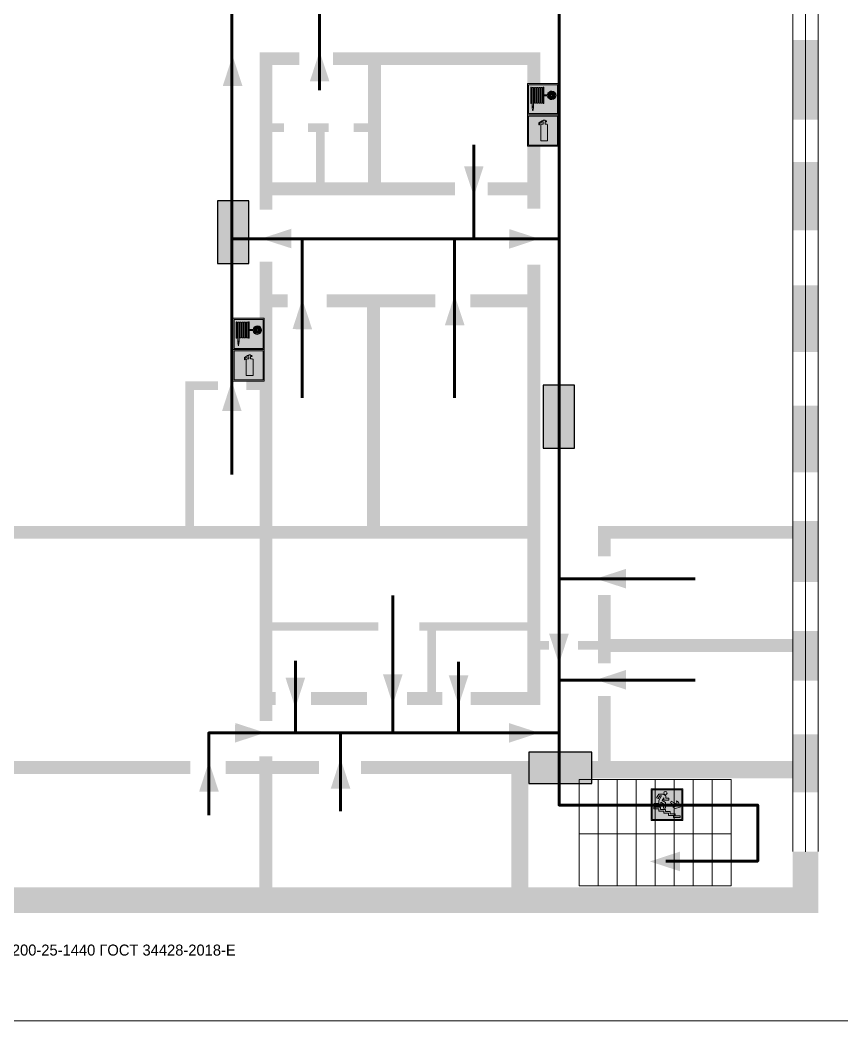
# Model space of a CAD drawing. Header units: millimetres. Extents: x 13114 to 67229, y 22859 to 38520.
# Drawn here: x 21080.7 to 21289.9, y 34763.2 to 35018 of the extents above; entities that cross this region are included whole.
import ezdxf

# ---------------------------------------------------------------- set-up
doc = ezdxf.new("R2010")
doc.units = ezdxf.units.MM
doc.layers.add('План_Штампы', color=7, linetype='Continuous')
doc.styles.add('обычный', font='arial.ttf')

# ---------------------------------------------------------------- blocks, each defined once
blk = doc.blocks.new('A$C7B4425F7')
at = {"true_color": 0xffffff}
blk.add_hatch(color=7, dxfattribs=at).paths.add_polyline_path([(0, 0), (-16, 0), (-16, -8), (0, -8)])
h = blk.add_hatch(color=126)
h.paths.add_polyline_path([(-0.2, -0.2), (-15.8, -0.2), (-15.8, -7.8), (-0.2, -7.8)])
h.paths.add_polyline_path([(-11.76, -2.03), (-11.76, -3.66), (-11.17, -3.66, -0.568275), (-11.17, -6.18), (-12.58, -6.18), (-12.58, -2.03)], flags=16)
h.paths.add_polyline_path([(-13.33, -4.12, -0.495768), (-13.59, -6.18), (-15.03, -6.18), (-15.03, -2.03), (-13.59, -2.03, -0.487973)], flags=16)
h.paths.add_polyline_path([(-10.25, -2.03), (-9.48, -2.03), (-9.48, -6.18), (-10.25, -6.18)], flags=16)
h.paths.add_polyline_path([(-13.84, -3.69), (-14.24, -3.69), (-14.24, -3.03), (-13.9, -3.03, -0.692621)], flags=0)
h.paths.add_polyline_path([(-9.15, -2.03), (-8.4, -2.03), (-8.04, -3.07), (-7.68, -2.03), (-6.93, -2.03), (-7.64, -4.1), (-6.93, -6.18), (-7.68, -6.18), (-8.04, -5.14), (-8.4, -6.18), (-9.15, -6.18), (-8.44, -4.1)], flags=16)
h.paths.add_polyline_path([(-11.76, -4.46), (-11.42, -4.46, -0.692621), (-11.36, -5.12), (-11.76, -5.12)], flags=0)
h.paths.add_polyline_path([(-13.9, -5.2), (-14.24, -5.2), (-14.24, -4.55), (-13.84, -4.55, -0.708038)], flags=0)
edge = h.paths.add_edge_path(flags=16)
edge.add_ellipse((-5.51, -4.08), major_axis=(0, 2.05), ratio=0.586184, start_angle=0, end_angle=360)
edge = h.paths.add_edge_path(flags=0)
edge.add_ellipse((-5.51, -4.08), major_axis=(0, 1.14), ratio=0.454828, start_angle=0, end_angle=360)
h.paths.add_polyline_path([(-4.13, -4.96, 0.377264), (-3.48, -4.52, 0.0555), (-3.16, -2.03), (-1.66, -2.03), (-1.66, -4.96), (-0.96, -4.96), (-0.96, -7.01), (-1.75, -7.01), (-1.75, -6.18), (-3.3, -6.18), (-3.3, -7.02), (-4.13, -7.02)], flags=16)
h.paths.add_polyline_path([(-2.73, -2.91), (-2.28, -2.91), (-2.28, -4.96), (-3.05, -4.96, 0.079136)], flags=0)
at = {"color": 126}
blk.add_lwpolyline([(-16, -8), (0, -8), (0, 0), (-16, 0)], close=True, dxfattribs=at)
blk = doc.blocks.new('вниз')
at = {"lineweight": 0, "true_color": 0xffffff}
h = blk.add_hatch(color=7, dxfattribs=at)
h.dxf.hatch_style = 1
h.paths.add_polyline_path([(40994.51, -4472.22), (40986.51, -4472.22), (40986.51, -4480.22), (40994.51, -4480.22)])
h.paths.add_polyline_path([(40994.31, -4472.42), (40994.31, -4480.01), (40986.71, -4480.01), (40986.71, -4472.42)], flags=16)
h.paths.add_polyline_path([(40988.43, -4473.53), (40989.43, -4473.53), (40990.19, -4473.96), (40990.19, -4474.6), (40991, -4474.6), (40991, -4475.06), (40989.73, -4475.06), (40989.73, -4474.46), (40989.3, -4475.18), (40990.17, -4475.7), (40990.17, -4477.11), (40989.63, -4477.11), (40989.63, -4476.01), (40988.94, -4475.59), (40988.94, -4476.46), (40988.94, -4476.46), (40987.47, -4476.46), (40987.26, -4476.46), (40987.26, -4475.92), (40988.4, -4475.92), (40988.4, -4475.2), (40989.1, -4473.99), (40988.66, -4473.99), (40988.24, -4474.7), (40987.86, -4474.47), (40988.41, -4473.56)], flags=0)
h.paths.add_polyline_path([(40990.55, -4473.29, -1), (40989.69, -4473.29, -1)], flags=0)
h.paths.add_polyline_path([(40988.85, -4476.89), (40988.85, -4477.43), (40990.1, -4477.43), (40990.1, -4477.99), (40991.34, -4477.99), (40991.34, -4478.54), (40992.59, -4478.54), (40992.59, -4479.09), (40993.83, -4479.09), (40993.83, -4479.52), (40992.17, -4479.52), (40992.17, -4478.97), (40990.91, -4478.97), (40990.91, -4478.41), (40989.68, -4478.41), (40989.68, -4477.86), (40988.43, -4477.86), (40988.43, -4477.31), (40987.6, -4477.31), (40987.18, -4477.31), (40987.18, -4476.89)], flags=0)
h.paths.add_polyline_path([(40991.61, -4475.33), (40993.12, -4476.2), (40992.9, -4475.27), (40993.48, -4475.6), (40993.83, -4476.88), (40992.56, -4477.22), (40991.97, -4476.88), (40992.9, -4476.61), (40991.38, -4475.74), (40991.58, -4475.39)], flags=0)
h.paths.add_polyline_path([(40990.19, -4473.96), (40989.43, -4473.53), (40988.43, -4473.53), (40988.41, -4473.56), (40987.86, -4474.47), (40988.24, -4474.7), (40988.66, -4473.99), (40989.1, -4473.99), (40988.4, -4475.2), (40988.4, -4475.92), (40987.26, -4475.92), (40987.26, -4476.46), (40987.47, -4476.46), (40988.94, -4476.46), (40988.94, -4476.27), (40988.94, -4475.59), (40989.63, -4476.01), (40989.63, -4477.11), (40990.17, -4477.11), (40990.17, -4475.7), (40989.3, -4475.18), (40989.73, -4474.46), (40989.73, -4475.06), (40991, -4475.06), (40991, -4474.6), (40990.19, -4474.6)], flags=0)
h.paths.add_polyline_path([(40990.55, -4473.29, 1), (40989.69, -4473.29, 1)], flags=0)
h.paths.add_polyline_path([(40991.61, -4475.33), (40991.58, -4475.39), (40991.38, -4475.74), (40992.9, -4476.61), (40991.97, -4476.88), (40992.56, -4477.22), (40993.83, -4476.88), (40993.48, -4475.6), (40992.9, -4475.27), (40993.12, -4476.2)], flags=0)
h.paths.add_polyline_path([(40990.1, -4477.43), (40988.85, -4477.43), (40988.85, -4476.89), (40987.18, -4476.89), (40987.18, -4477.31), (40987.6, -4477.31), (40988.43, -4477.31), (40988.43, -4477.86), (40989.68, -4477.86), (40989.68, -4478.41), (40990.91, -4478.41), (40990.91, -4478.97), (40992.17, -4478.97), (40992.17, -4479.52), (40993.83, -4479.52), (40993.83, -4479.09), (40992.59, -4479.09), (40992.59, -4478.54), (40991.34, -4478.54), (40991.34, -4477.99), (40990.1, -4477.99)], flags=0)
at = {"lineweight": 0}
h = blk.add_hatch(color=126, dxfattribs=at)
h.dxf.hatch_style = 1
h.paths.add_polyline_path([(40994.31, -4472.42), (40986.71, -4472.42), (40986.71, -4480.01), (40994.31, -4480.01)])
h.paths.add_polyline_path([(40988.43, -4473.53), (40989.43, -4473.53), (40990.19, -4473.96), (40990.19, -4474.6), (40991, -4474.6), (40991, -4475.06), (40989.73, -4475.06), (40989.73, -4474.46), (40989.3, -4475.18), (40990.17, -4475.7), (40990.17, -4477.11), (40989.63, -4477.11), (40989.63, -4476.01), (40988.94, -4475.59), (40988.94, -4476.46), (40988.94, -4476.46), (40987.47, -4476.46), (40987.26, -4476.46), (40987.26, -4475.92), (40988.4, -4475.92), (40988.4, -4475.2), (40989.1, -4473.99), (40988.66, -4473.99), (40988.24, -4474.7), (40987.86, -4474.47), (40988.41, -4473.56)], flags=16)
h.paths.add_polyline_path([(40990.55, -4473.29, -1), (40989.69, -4473.29, -1)], flags=16)
h.paths.add_polyline_path([(40988.85, -4476.89), (40988.85, -4477.43), (40990.1, -4477.43), (40990.1, -4477.99), (40991.34, -4477.99), (40991.34, -4478.54), (40992.59, -4478.54), (40992.59, -4479.09), (40993.83, -4479.09), (40993.83, -4479.52), (40992.17, -4479.52), (40992.17, -4478.97), (40990.91, -4478.97), (40990.91, -4478.41), (40989.68, -4478.41), (40989.68, -4477.86), (40988.43, -4477.86), (40988.43, -4477.31), (40987.6, -4477.31), (40987.18, -4477.31), (40987.18, -4476.89)], flags=16)
h.paths.add_polyline_path([(40991.61, -4475.33), (40993.12, -4476.2), (40992.9, -4475.27), (40993.48, -4475.6), (40993.83, -4476.88), (40992.56, -4477.22), (40991.97, -4476.88), (40992.9, -4476.61), (40991.38, -4475.74), (40991.58, -4475.39)], flags=16)
at = {"lineweight": 0, "true_color": 0xffffff}
h = blk.add_hatch(color=7, dxfattribs=at)
h.dxf.hatch_style = 1
h.paths.add_polyline_path([(40989.73, -4474.46), (40989.73, -4475.06), (40991, -4475.06), (40991, -4474.6), (40990.19, -4474.6), (40990.19, -4473.96), (40989.43, -4473.53), (40988.43, -4473.53), (40988.41, -4473.56), (40987.86, -4474.47), (40988.24, -4474.7), (40988.66, -4473.99), (40989.1, -4473.99), (40988.4, -4475.2), (40988.4, -4475.92), (40987.26, -4475.92), (40987.26, -4476.46), (40987.47, -4476.46), (40988.94, -4476.46), (40988.94, -4475.59), (40989.63, -4476.01), (40989.63, -4477.11), (40990.17, -4477.11), (40990.17, -4475.7), (40989.3, -4475.18)])
h.paths.add_polyline_path([(40989.69, -4473.29, 1), (40990.55, -4473.29, 1)])
h.paths.add_polyline_path([(40991.61, -4475.33), (40991.58, -4475.39), (40991.38, -4475.74), (40992.9, -4476.61), (40991.97, -4476.88), (40992.56, -4477.22), (40993.83, -4476.88), (40993.48, -4475.6), (40992.9, -4475.27), (40993.12, -4476.2)])
h.paths.add_polyline_path([(40990.1, -4477.43), (40988.85, -4477.43), (40988.85, -4476.89), (40987.18, -4476.89), (40987.18, -4477.31), (40987.6, -4477.31), (40988.43, -4477.31), (40988.43, -4477.86), (40989.68, -4477.86), (40989.68, -4478.41), (40990.91, -4478.41), (40990.91, -4478.97), (40992.17, -4478.97), (40992.17, -4479.52), (40993.83, -4479.52), (40993.83, -4479.09), (40992.59, -4479.09), (40992.59, -4478.54), (40991.34, -4478.54), (40991.34, -4477.99), (40990.1, -4477.99)])
at = {"color": 126, "lineweight": 0}
for points in [[(40986.51, -4472.22), (40994.51, -4472.22), (40994.51, -4480.22), (40986.51, -4480.22)], [(40986.71, -4472.42), (40994.31, -4472.42), (40994.31, -4480.01), (40986.71, -4480.01)]]:
    blk.add_lwpolyline(points, close=True, dxfattribs=at)
for points in [[(40987.47, -4476.46), (40987.26, -4476.46), (40987.26, -4475.92), (40988.4, -4475.92), (40988.4, -4475.2), (40989.1, -4473.99), (40988.66, -4473.99), (40988.24, -4474.7), (40987.86, -4474.47), (40988.41, -4473.56), (40988.43, -4473.53), (40989.43, -4473.53), (40990.19, -4473.96), (40990.19, -4474.6), (40991, -4474.6), (40991, -4475.06), (40989.73, -4475.06), (40989.73, -4474.46), (40989.3, -4475.18), (40990.17, -4475.7), (40990.17, -4477.11), (40989.63, -4477.11), (40989.63, -4476.01), (40988.94, -4475.59), (40988.94, -4476.46)], [(40987.6, -4477.31), (40987.18, -4477.31), (40987.18, -4476.89), (40988.85, -4476.89), (40988.85, -4477.43), (40990.1, -4477.43), (40990.1, -4477.99), (40991.34, -4477.99), (40991.34, -4478.54), (40992.59, -4478.54), (40992.59, -4479.09), (40993.83, -4479.09), (40993.83, -4479.52), (40992.17, -4479.52), (40992.17, -4478.97), (40990.91, -4478.97), (40990.91, -4478.41), (40989.68, -4478.41), (40989.68, -4477.86), (40988.43, -4477.86), (40988.43, -4477.31), (40987.6, -4477.31)], [(40987.47, -4476.46), (40988.94, -4476.46), (40988.94, -4476.27)], [(40991.58, -4475.39), (40991.38, -4475.74), (40992.9, -4476.61), (40991.97, -4476.88), (40992.56, -4477.22), (40993.83, -4476.88), (40993.48, -4475.6), (40992.9, -4475.27), (40993.12, -4476.2), (40991.61, -4475.33), (40991.58, -4475.39)]]:
    blk.add_lwpolyline(points, dxfattribs=at)
blk.add_circle((40990.12, -4473.29), 0.432, dxfattribs=at)
blk = doc.blocks.new('A$C32E8229D')
at = {"true_color": 0xffffff}
blk.add_hatch(color=7, dxfattribs=at).paths.add_polyline_path([(0, 0), (0, -8), (16, -8), (16, 0)])
h = blk.add_hatch(color=126)
h.paths.add_polyline_path([(0.2, -0.2), (15.8, -0.2), (15.8, -7.8), (0.2, -7.8)])
h.paths.add_polyline_path([(13.49, -2.05), (12.08, -2.05), (11.37, -2.63, 0.162397), (11.29, -2.84), (11.29, -3.63), (10.35, -3.63), (10.35, -4.05), (11.68, -4.05), (11.68, -3.48), (12.26, -4.28), (11.29, -5.1), (11.29, -6.78), (11.85, -6.78), (11.85, -5.44), (12.8, -4.64), (12.8, -5.94), (14.46, -5.94), (14.46, -5.39), (13.45, -5.39), (13.45, -3.97), (12.46, -2.59), (13.15, -2.59), (13.69, -3.34), (14.18, -3)], flags=16)
h.paths.add_polyline_path([(10.74, -1.82, 1), (11.8, -1.82, 1)], flags=16)
h.paths.add_polyline_path([(9.39, -3.59), (5.99, -3.59), (6.56, -3.03), (5.91, -3.03), (5.1, -3.83), (5.91, -4.64), (6.56, -4.64), (5.99, -4.09), (9.39, -4.09)], flags=16)
h.paths.add_polyline_path([(4.29, -1.08), (1.72, -1.08), (1.72, -6.6), (4.29, -6.6)], flags=16)
at = {"color": 126}
blk.add_lwpolyline([(16, -8), (0, -8), (0, 0), (16, 0)], close=True, dxfattribs=at)
blk = doc.blocks.new('A$C3AD82952')
at = {"true_color": 0xf5f5ff}
h = blk.add_hatch(color=7, dxfattribs=at)
h.dxf.hatch_style = 1
h.paths.add_polyline_path([(8.21, 8.73, 0.414214), (7.89, 9.05), (7.22, 9.05), (7.22, 9.92), (7.59, 9.92, 1), (7.57, 10.36), (7.22, 10.36), (7.22, 10.6), (6.43, 10.6), (6.43, 10.36), (6.01, 10.36), (4.74, 9.59), (4.74, 8.69), (4.98, 8.73), (4.98, 9.26), (6.12, 9.91), (6.43, 9.91), (6.43, 9.05), (5.76, 9.05, 0.414214), (5.44, 8.73), (5.44, 2.2), (8.21, 2.2)], flags=0)
h.paths.add_polyline_path([(12.8, 12.8), (0, 12.8), (0, 0), (12.8, 0)])
h.paths.add_polyline_path([(0.51, 12.29), (12.29, 12.29), (12.29, 0.51), (0.51, 0.51)], flags=16)
h.paths.add_polyline_path([(4.74, 9.59), (6.01, 10.36), (6.43, 10.36), (6.43, 10.6), (7.22, 10.6), (7.22, 10.36), (7.59, 10.36, -0.94586), (7.59, 9.92), (7.22, 9.92), (7.22, 9.05), (7.89, 9.05, -0.414214), (8.21, 8.73), (8.21, 2.2), (5.44, 2.2), (5.44, 8.73, -0.414214), (5.76, 9.05), (6.43, 9.05), (6.43, 9.91), (6.12, 9.91), (4.98, 9.26), (4.98, 8.73), (4.74, 8.69)], flags=0)
h = blk.add_hatch(color=242)
h.dxf.hatch_style = 1
h.paths.add_polyline_path([(12.29, 12.29), (0.51, 12.29), (0.51, 0.51), (12.29, 0.51)])
h.paths.add_polyline_path([(4.74, 8.69), (4.74, 9.59), (6.01, 10.36), (6.43, 10.36), (6.43, 10.6), (7.22, 10.6), (7.22, 10.36), (7.59, 10.36, -0.94586), (7.59, 9.92), (7.22, 9.92), (7.22, 9.05), (7.89, 9.05, -0.414214), (8.21, 8.73), (8.21, 2.2), (5.44, 2.2), (5.44, 8.73, -0.414214), (5.76, 9.05), (6.43, 9.05), (6.43, 9.91), (6.12, 9.91), (4.98, 9.26), (4.98, 8.73)], flags=16)
h = blk.add_hatch(color=7, dxfattribs=at)
h.dxf.hatch_style = 1
h.paths.add_polyline_path([(8.21, 8.73, 0.414214), (7.89, 9.05), (7.22, 9.05), (7.22, 9.92), (7.59, 9.92, 1), (7.57, 10.36), (7.22, 10.36), (7.22, 10.6), (6.43, 10.6), (6.43, 10.36), (6.01, 10.36), (4.74, 9.59), (4.74, 8.69), (4.98, 8.73), (4.98, 9.26), (6.12, 9.91), (6.43, 9.91), (6.43, 9.05), (5.76, 9.05, 0.414214), (5.44, 8.73), (5.44, 2.2), (8.21, 2.2)])
at = {"color": 242, "lineweight": 5}
for p, q in [((0, 0), (0, 12.8)), ((0, 12.8), (12.8, 12.8)), ((12.8, 0), (12.8, 12.8)), ((6.01, 10.36), (4.74, 9.59)), ((4.74, 9.59), (4.74, 8.69)), ((4.74, 8.69), (4.98, 8.73)), ((4.98, 9.26), (6.12, 9.91)), ((4.98, 8.73), (4.98, 9.26)), ((5.44, 2.2), (5.44, 8.73)), ((5.76, 9.05), (6.43, 9.05)), ((6.01, 10.36), (6.43, 10.36)), ((6.12, 9.91), (6.43, 9.91)), ((7.22, 10.6), (6.43, 10.6)), ((6.43, 10.6), (6.43, 10.36)), ((6.43, 9.91), (6.43, 9.05)), ((7.22, 10.36), (7.22, 10.6)), ((7.59, 10.36), (7.22, 10.36)), ((7.22, 9.05), (7.22, 9.92)), ((7.59, 9.92), (7.22, 9.92)), ((7.89, 9.05), (7.22, 9.05)), ((8.21, 2.2), (8.21, 8.73)), ((0, 0), (12.8, 0)), ((5.44, 2.2), (8.21, 2.2))]:
    blk.add_line(p, q, dxfattribs=at)
blk.add_lwpolyline([(0.51, 12.29), (12.29, 12.29), (12.29, 0.51), (0.51, 0.51)], close=True, dxfattribs=at)
for centre, radius, start, end in [((5.76, 8.73), 0.32, 90, 180), ((7.58, 10.14), 0.223, 273.1875, 86.8125), ((7.89, 8.73), 0.32, 0, 90)]:
    blk.add_arc(centre, radius, start, end, dxfattribs=at)
blk = doc.blocks.new('A$C37112FD5')
at = {"true_color": 0xf5f5ff}
h = blk.add_hatch(color=7, dxfattribs=at)
h.dxf.hatch_style = 1
h.paths.add_polyline_path([(12.8, -7.4), (0, -7.4), (0, -20.2), (12.8, -20.2)])
h.paths.add_polyline_path([(12.29, -7.91), (12.29, -19.69), (0.51, -19.69), (0.51, -7.91)], flags=16)
h.paths.add_polyline_path([(4.98, -9.04, -0.42597), (5.17, -9.22), (5.17, -12.25), (5.17, -15.29, -0.432244), (4.98, -15.47), (4.83, -15.47, -0.42597), (4.64, -15.29), (4.64, -12.25), (4.64, -9.22, -0.432244), (4.83, -9.04)], flags=0)
h.paths.add_polyline_path([(4.28, -9.22), (4.28, -12.25), (4.28, -15.29, -0.432244), (4.09, -15.47), (3.94, -15.47, -0.42597), (3.75, -15.29), (3.75, -12.25), (3.75, -9.22, -0.432244), (3.94, -9.04), (4.09, -9.04, -0.42597)], flags=0)
h.paths.add_polyline_path([(5.72, -9.04), (5.87, -9.04, -0.42597), (6.06, -9.22), (6.06, -12.25), (6.06, -15.29, -0.432244), (5.87, -15.47), (5.72, -15.47, -0.42597), (5.53, -15.29), (5.53, -12.25), (5.53, -9.22, -0.432244)], flags=0)
h.paths.add_polyline_path([(6.42, -8.9), (6.5, -8.9, -0.42597), (6.69, -9.08), (6.69, -12.03), (8.21, -12.03, -15.824349), (8.21, -12.47), (6.69, -12.47), (6.69, -15.42, -0.432244), (6.5, -15.6), (6.42, -15.6)], flags=0)
h.paths.add_polyline_path([(3.39, -9.22), (3.39, -12.25), (3.39, -15.29, -0.432244), (3.2, -15.47), (3.05, -15.47, -0.42597), (2.85, -15.29), (2.85, -12.25), (2.85, -9.22, -0.432244), (3.05, -9.04), (3.2, -9.04, -0.42597)], flags=0)
h.paths.add_polyline_path([(2.5, -9.22), (2.5, -16.71), (1.96, -16.71), (1.96, -9.22, -0.432244), (2.15, -9.04), (2.31, -9.04, -0.42597)], flags=0)
h.paths.add_polyline_path([(1.61, -8.9), (1.61, -15.6), (1.57, -15.6, -0.42597), (1.37, -15.42), (1.37, -12.03), (1.37, -9.09, -0.432244), (1.57, -8.9)], flags=0)
h.paths.add_polyline_path([(9.76, -10.81), (9.76, -12.03), (8.49, -12.03, -0.336371)], flags=0)
h.paths.add_polyline_path([(8.49, -12.47), (9.76, -12.47), (9.76, -13.7, -0.336371)], flags=0)
h.paths.add_polyline_path([(10.11, -10.81, -0.336371), (11.38, -12.03), (10.11, -12.03)], flags=0)
h.paths.add_polyline_path([(10.11, -12.47), (11.38, -12.47, -0.336371), (10.11, -13.7)], flags=0)
h.paths.add_polyline_path([(2.5, -16.84), (2.5, -17.05), (1.97, -17.05), (1.97, -16.84)], flags=0)
h.paths.add_polyline_path([(2.5, -17.24, -0.033778), (2.24, -18.6, -0.033778), (1.97, -17.24)], flags=0)
h = blk.add_hatch(color=242)
h.dxf.hatch_style = 1
h.paths.add_polyline_path([(12.29, -7.91), (0.51, -7.91), (0.51, -19.69), (12.29, -19.69)])
h.paths.add_polyline_path([(6.42, -15.6), (6.42, -8.9), (6.5, -8.9, -0.42597), (6.69, -9.08), (6.69, -12.03), (8.21, -12.03, -15.824349), (8.21, -12.47), (6.69, -12.47), (6.69, -15.42, -0.432244), (6.5, -15.6)], flags=16)
h.paths.add_polyline_path([(5.87, -15.47), (5.72, -15.47, -0.42597), (5.53, -15.29), (5.53, -12.25), (5.53, -9.22, -0.432244), (5.72, -9.04), (5.87, -9.04, -0.42597), (6.06, -9.22), (6.06, -12.25), (6.06, -15.29, -0.432244)], flags=16)
h.paths.add_polyline_path([(4.98, -15.47), (4.83, -15.47, -0.42597), (4.64, -15.29), (4.64, -12.25), (4.64, -9.22, -0.432244), (4.83, -9.04), (4.98, -9.04, -0.42597), (5.17, -9.22), (5.17, -12.25), (5.17, -15.29, -0.432244)], flags=16)
h.paths.add_polyline_path([(4.09, -15.47), (3.94, -15.47, -0.42597), (3.75, -15.29), (3.75, -12.25), (3.75, -9.22, -0.432244), (3.94, -9.04), (4.09, -9.04, -0.42597), (4.28, -9.22), (4.28, -12.25), (4.28, -15.29, -0.432244)], flags=16)
h.paths.add_polyline_path([(3.2, -15.47), (3.05, -15.47, -0.42597), (2.85, -15.29), (2.85, -12.25), (2.85, -9.22, -0.432244), (3.05, -9.04), (3.2, -9.04, -0.42597), (3.39, -9.22), (3.39, -12.25), (3.39, -15.29, -0.432244)], flags=16)
h.paths.add_polyline_path([(2.5, -17.05), (1.97, -17.05), (1.97, -16.84), (2.5, -16.84)], flags=16)
h.paths.add_polyline_path([(2.5, -17.24, -0.033778), (2.24, -18.6, -0.033778), (1.97, -17.24)], flags=16)
h.paths.add_polyline_path([(2.5, -16.71), (1.96, -16.71), (1.96, -9.22, -0.432244), (2.15, -9.04), (2.31, -9.04, -0.42597), (2.5, -9.22)], flags=16)
h.paths.add_polyline_path([(1.61, -15.6), (1.57, -15.6, -0.42597), (1.37, -15.42), (1.37, -12.03), (1.37, -9.09, -0.432244), (1.57, -8.9), (1.61, -8.9)], flags=16)
h.paths.add_polyline_path([(8.49, -12.47), (9.76, -12.47), (9.76, -13.7, -0.336371)], flags=0)
h.paths.add_polyline_path([(10.11, -13.7), (10.11, -12.47), (11.38, -12.47, -0.336371)], flags=0)
h.paths.add_polyline_path([(8.49, -12.03, -0.336371), (9.76, -10.81), (9.76, -12.03)], flags=0)
h.paths.add_polyline_path([(10.11, -12.03), (10.11, -10.81, -0.336371), (11.38, -12.03)], flags=0)
h = blk.add_hatch(color=7, dxfattribs=at)
h.dxf.hatch_style = 1
h.paths.add_polyline_path([(1.61, -8.9), (1.57, -8.9, 0.432244), (1.37, -9.09), (1.37, -12.03), (1.37, -15.42, 0.42597), (1.57, -15.6), (1.61, -15.6)])
h.paths.add_polyline_path([(2.5, -9.22, 0.42597), (2.31, -9.04), (2.15, -9.04, 0.432244), (1.96, -9.22), (1.96, -16.71), (2.5, -16.71)])
h.paths.add_polyline_path([(2.5, -16.84), (1.97, -16.84), (1.97, -17.05), (2.5, -17.05)])
h.paths.add_polyline_path([(2.5, -17.24), (1.97, -17.24, 0.033778), (2.24, -18.6, 0.033778)])
h.paths.add_polyline_path([(3.39, -12.25), (3.39, -9.22, 0.42597), (3.2, -9.04), (3.05, -9.04, 0.432244), (2.85, -9.22), (2.85, -12.25), (2.85, -15.29, 0.42597), (3.05, -15.47), (3.2, -15.47, 0.432244), (3.39, -15.29)])
h.paths.add_polyline_path([(4.28, -12.25), (4.28, -9.22, 0.42597), (4.09, -9.04), (3.94, -9.04, 0.432244), (3.75, -9.22), (3.75, -12.25), (3.75, -15.29, 0.42597), (3.94, -15.47), (4.09, -15.47, 0.432244), (4.28, -15.29)])
h.paths.add_polyline_path([(5.17, -12.25), (5.17, -9.22, 0.42597), (4.98, -9.04), (4.83, -9.04, 0.432244), (4.64, -9.22), (4.64, -12.25), (4.64, -15.29, 0.42597), (4.83, -15.47), (4.98, -15.47, 0.432244), (5.17, -15.29)])
h.paths.add_polyline_path([(6.06, -12.25), (6.06, -9.22, 0.42597), (5.87, -9.04), (5.72, -9.04, 0.432244), (5.53, -9.22), (5.53, -12.25), (5.53, -15.29, 0.42597), (5.72, -15.47), (5.87, -15.47, 0.432244), (6.06, -15.29)])
h.paths.add_polyline_path([(6.69, -12.47), (8.21, -12.47, 15.824349), (8.21, -12.03), (6.69, -12.03), (6.69, -9.08, 0.42597), (6.5, -8.9), (6.42, -8.9), (6.42, -15.6), (6.5, -15.6, 0.432244), (6.69, -15.42)])
h.paths.add_polyline_path([(8.49, -12.47), (9.76, -12.47), (9.76, -13.7, -0.336371)], flags=16)
h.paths.add_polyline_path([(8.49, -12.03, -0.336371), (9.76, -10.81), (9.76, -12.03)], flags=16)
h.paths.add_polyline_path([(10.11, -12.47), (11.38, -12.47, -0.336371), (10.11, -13.7)], flags=16)
h.paths.add_polyline_path([(10.11, -12.03), (10.11, -10.81, -0.336371), (11.38, -12.03)], flags=16)
h = blk.add_hatch(color=242)
h.dxf.hatch_style = 1
h.paths.add_polyline_path([(9.76, -10.81, 0.336371), (8.49, -12.03), (9.76, -12.03)])
h.paths.add_polyline_path([(10.11, -10.81), (10.11, -12.03), (11.38, -12.03, 0.336371)])
h.paths.add_polyline_path([(11.38, -12.47), (10.11, -12.47), (10.11, -13.7, 0.336371)])
h.paths.add_polyline_path([(9.76, -12.47), (8.49, -12.47, 0.336371), (9.76, -13.7)])
at = {"color": 242, "lineweight": 5}
for p, q in [((0, -20.2), (0, -7.4)), ((0, -7.4), (12.8, -7.4)), ((12.8, -20.2), (12.8, -7.4)), ((1.37, -12.03), (1.37, -9.08)), ((1.37, -12.03), (1.37, -15.42)), ((1.57, -8.9), (1.61, -8.9)), ((1.61, -8.9), (1.61, -15.6)), ((1.96, -16.71), (1.96, -9.22)), ((2.15, -9.04), (2.31, -9.04)), ((2.5, -16.71), (2.5, -9.22)), ((2.85, -12.25), (2.85, -9.22)), ((3.05, -9.04), (3.2, -9.04)), ((3.39, -12.25), (3.39, -9.22)), ((3.75, -12.25), (3.75, -9.22)), ((3.94, -9.04), (4.09, -9.04)), ((4.28, -12.25), (4.28, -9.22)), ((4.64, -12.25), (4.64, -9.22)), ((4.83, -9.04), (4.98, -9.04)), ((5.17, -12.25), (5.17, -9.22)), ((5.53, -12.25), (5.53, -9.22)), ((5.72, -9.04), (5.87, -9.04)), ((6.06, -12.25), (6.06, -9.22)), ((6.42, -8.9), (6.42, -15.6)), ((6.5, -8.9), (6.42, -8.9)), ((6.69, -12.03), (6.69, -9.08)), ((8.21, -12.03), (6.69, -12.03)), ((9.76, -12.03), (8.49, -12.03)), ((9.76, -10.81), (9.76, -12.03)), ((10.11, -10.81), (10.11, -12.03)), ((11.38, -12.03), (10.11, -12.03)), ((1.57, -15.6), (1.61, -15.6)), ((2.85, -12.25), (2.85, -15.29)), ((3.05, -15.47), (3.2, -15.47)), ((3.39, -12.25), (3.39, -15.29)), ((3.75, -12.25), (3.75, -15.29)), ((3.94, -15.47), (4.09, -15.47)), ((4.28, -12.25), (4.28, -15.29)), ((4.64, -12.25), (4.64, -15.29)), ((4.83, -15.47), (4.98, -15.47)), ((5.17, -12.25), (5.17, -15.29)), ((5.53, -12.25), (5.53, -15.29)), ((5.72, -15.47), (5.87, -15.47)), ((6.06, -12.25), (6.06, -15.29)), ((6.42, -15.6), (6.5, -15.6)), ((8.21, -12.47), (6.69, -12.47)), ((6.69, -12.47), (6.69, -15.42)), ((9.76, -12.47), (8.49, -12.47)), ((9.76, -12.47), (9.76, -13.7)), ((11.38, -12.47), (10.11, -12.47)), ((10.11, -12.47), (10.11, -13.7)), ((0, -20.2), (12.8, -20.2)), ((1.96, -16.71), (2.5, -16.71)), ((1.97, -16.84), (2.5, -16.84)), ((1.97, -17.05), (1.97, -16.84)), ((2.5, -17.05), (1.97, -17.05)), ((1.97, -17.24), (2.5, -17.24)), ((2.5, -16.84), (2.5, -17.05))]:
    blk.add_line(p, q, dxfattribs=at)
blk.add_lwpolyline([(0.51, -7.91), (12.29, -7.91), (12.29, -19.69), (0.51, -19.69)], close=True, dxfattribs=at)
for centre, radius, start, end in [((1.56, -9.09), 0.182, 87.1027, 180.6071), ((2.15, -9.22), 0.182, 87.1027, 180.6071), ((2.32, -9.22), 0.182, 359.3929, 92.8973), ((3.04, -9.22), 0.182, 87.1027, 180.6071), ((3.21, -9.22), 0.182, 359.3929, 92.8973), ((3.93, -9.22), 0.182, 87.1027, 180.6071), ((4.1, -9.22), 0.182, 359.3929, 92.8973), ((4.82, -9.22), 0.182, 87.1027, 180.6071), ((4.99, -9.22), 0.182, 359.3929, 92.8973), ((5.71, -9.22), 0.182, 87.1027, 180.6071), ((5.88, -9.22), 0.182, 359.3929, 92.8973), ((6.51, -9.09), 0.182, 359.3929, 92.8973), ((9.93, -12.25), 1.74, 187.2319, 172.7681), ((9.93, -12.25), 1.46, 96.9927, 171.3585), ((9.93, -12.25), 1.46, 8.6415, 83.0073), ((1.56, -15.42), 0.182, 179.3929, 272.8973), ((3.04, -15.29), 0.182, 179.3929, 272.8973), ((3.21, -15.29), 0.182, 267.1027, 0.6071), ((3.93, -15.29), 0.182, 179.3929, 272.8973), ((4.1, -15.29), 0.182, 267.1027, 0.6071), ((4.82, -15.29), 0.182, 179.3929, 272.8973), ((4.99, -15.29), 0.182, 267.1027, 0.6071), ((5.71, -15.29), 0.182, 179.3929, 272.8973), ((5.88, -15.29), 0.182, 267.1027, 0.6071), ((6.51, -15.42), 0.182, 267.1027, 0.6071), ((9.93, -12.25), 1.46, 188.6415, 263.0073), ((9.93, -12.25), 1.46, 276.9927, 351.3585), ((12.17, -15.98), 10.27, 187.041, 194.7793), ((-7.7, -15.98), 10.27, 345.2207, 352.959)]:
    blk.add_arc(centre, radius, start, end, dxfattribs=at)

msp = doc.modelspace()

# ---------------------------------------------------------------- linework, layer by layer
at = {"color": 5, "lineweight": 0}
msp.add_lwpolyline([(20946.69, 34763.23), (21546.69, 34763.23), (21546.69, 35158.23), (20946.69, 35158.23)], close=True, dxfattribs=at)
at = {"color": 126, "lineweight": 100, "true_color": 0x008754}
for points in [[(21156.98, 35000.19), (21156.98, 35051.27), (21135.22, 35051.27), (21135.22, 35043.71), (21084.02, 35043.71), (21084.02, 35057.98), (21106.08, 35057.98)], [(21245.12, 34803.92), (21268.5, 34803.92), (21268.5, 34818.2), (21217.92, 34818.2), (21217.92, 35021.27), (21134.66, 35021.27), (21134.66, 34902.32)], [(21196.22, 34962.31), (21196.22, 34986.31)], [(21217.92, 34962.31), (21134.66, 34962.31)], [(21152.56, 34962.31), (21152.56, 34921.84)], [(21191.3, 34921.84), (21191.3, 34962.31)], [(21217.92, 34875.78), (21252.52, 34875.78)], [(21175.62, 34871.58), (21175.62, 34836.57)], [(21150.8, 34836.57), (21150.8, 34854.93)], [(21192.31, 34836.57), (21192.31, 34854.62)], [(21217.92, 34850.02), (21252.52, 34850.02)], [(21128.77, 34815.65), (21128.77, 34836.57), (21217.92, 34836.57)], [(21162.31, 34836.57), (21162.31, 34816.66)]]:
    msp.add_lwpolyline(points, dxfattribs=at)
at = {"lineweight": 0}
for points in [[(21277.43, 35056.01), (21277.43, 34806.38)], [(21280.66, 35055.96), (21280.66, 34806.33)], [(21283.88, 35056.01), (21283.88, 34806.38)]]:
    msp.add_lwpolyline(points, dxfattribs=at)
for points, const_width in [([(21280.66, 34992.66), (21280.66, 35012.93)], 6.56), ([(21151.85, 35008.21), (21143.33, 35008.21), (21143.33, 34969.77)], 3.28), ([(21170.96, 35008.21), (21170.96, 34975.09), (21191.45, 34975.09), (21143.33, 34975.09)], 3.28), ([(21211.5, 34970.05), (21211.5, 35008.21), (21160.36, 35008.21)], 3.28), ([(21143.44, 34990.66), (21147.94, 34990.66)], 2.19), ([(21154.04, 34990.66), (21159.29, 34990.66)], 2.19), ([(21157.13, 34990.66), (21157.13, 34975.55)], 2.19), ([(21165.67, 34990.66), (21171.3, 34990.66)], 2.19), ([(21280.66, 34964.53), (21280.66, 34981.91)], 6.56), ([(21211.5, 34975.09), (21199.78, 34975.09)], 3.28), ([(21143.33, 34956.49), (21143.33, 34839.61)], 3.28), ([(21211.5, 34955.76), (21211.5, 34845.35), (21195.43, 34845.35)], 3.28), ([(21280.66, 34933.5), (21280.66, 34950.47)], 6.56), ([(21143.33, 34946.58), (21148.8, 34946.58)], 3.28), ([(21186.39, 34946.58), (21158.74, 34946.58)], 3.28), ([(21170.69, 34946.58), (21170.69, 34887.64)], 3.28), ([(21211.5, 34946.58), (21195.32, 34946.58)], 3.28), ([(21131.07, 34924.97), (21123.87, 34924.97), (21123.87, 34888.1)], 2.19), ([(21143.13, 34924.97), (21138.3, 34924.97)], 2.19), ([(21280.66, 34902.94), (21280.66, 34919.85)], 6.56), ([(21280.66, 34874.95), (21280.66, 34890.5)], 6.56), ([(21211.5, 34887.64), (21073.62, 34887.64)], 3.28), ([(21279.28, 34887.64), (21229.42, 34887.64), (21229.42, 34881.55)], 3.28), ([(21229.42, 34854.26), (21229.42, 34871.67)], 3.28), ([(21171.91, 34863.65), (21143.4, 34863.65)], 2.19), ([(21211.22, 34863.65), (21182.32, 34863.65)], 2.19), ([(21185.49, 34863.65), (21185.49, 34845.7)], 2.19), ([(21280.66, 34849.87), (21280.66, 34862.51)], 6.56), ([(21211.5, 34858.84), (21215.32, 34858.84)], 2.19), ([(21229.42, 34858.84), (21222.72, 34858.84)], 2.19), ([(21279.47, 34858.84), (21229.42, 34858.84)], 3.28), ([(21143.33, 34845.35), (21145.82, 34845.35)], 3.28), ([(21169.05, 34845.35), (21154.74, 34845.35)], 3.28), ([(21188.21, 34845.35), (21179.19, 34845.35)], 3.28), ([(21229.42, 34827.9), (21229.42, 34845.98)], 3.28), ([(21280.66, 34821.46), (21280.66, 34836.18)], 6.56), ([(21143.31, 34830.58), (21143.31, 34827.75), (21156.78, 34827.75), (21133.1, 34827.75)], 3.28), ([(21124.03, 34827.75), (21072.27, 34827.75)], 3.28), ([(21143.31, 34827.75), (21143.31, 34793.5)], 3.28), ([(21167.47, 34827.75), (21213.04, 34827.75)], 3.28), ([(21213.06, 34827.21), (21207.93, 34827.21), (21207.93, 34794.32)], 4.37), ([(21279.93, 34827.21), (21221.77, 34827.21)], 4.37), ([(21071.49, 34811.48), (21071.49, 34794), (21280.66, 34794), (21280.66, 34806.33)], 6.56)]:
    msp.add_lwpolyline(points, dxfattribs=dict(at, const_width=const_width))
for points in [[(21222.99, 34824.73), (21222.99, 34810.87), (21227.83, 34810.87), (21227.83, 34824.73)], [(21227.83, 34824.73), (21227.83, 34810.87), (21232.67, 34810.87), (21232.67, 34824.73)], [(21232.67, 34824.73), (21232.67, 34810.87), (21237.51, 34810.87), (21237.51, 34824.73)], [(21237.51, 34824.73), (21237.51, 34810.87), (21242.35, 34810.87), (21242.35, 34824.73)], [(21242.35, 34824.73), (21242.35, 34810.87), (21247.19, 34810.87), (21247.19, 34824.73)], [(21247.19, 34824.73), (21247.19, 34810.87), (21252.03, 34810.87), (21252.03, 34824.73)], [(21252.03, 34824.73), (21252.03, 34810.87), (21256.87, 34810.87), (21256.87, 34824.73)], [(21256.87, 34824.73), (21256.87, 34810.87), (21261.71, 34810.87), (21261.71, 34824.73)], [(21222.99, 34810.87), (21222.99, 34797.64), (21227.83, 34797.64), (21227.83, 34810.87)], [(21227.83, 34810.87), (21227.83, 34797.64), (21232.67, 34797.64), (21232.67, 34810.87)], [(21232.67, 34810.87), (21232.67, 34797.64), (21237.51, 34797.64), (21237.51, 34810.87)], [(21237.51, 34810.87), (21237.51, 34797.64), (21242.35, 34797.64), (21242.35, 34810.87)], [(21242.35, 34810.87), (21242.35, 34797.64), (21247.19, 34797.64), (21247.19, 34810.87)], [(21247.19, 34810.87), (21247.19, 34797.64), (21252.03, 34797.64), (21252.03, 34810.87)], [(21252.03, 34810.87), (21252.03, 34797.64), (21256.87, 34797.64), (21256.87, 34810.87)], [(21256.87, 34810.87), (21256.87, 34797.64), (21261.71, 34797.64), (21261.71, 34810.87)]]:
    msp.add_lwpolyline(points, close=True, dxfattribs=at)
at = {"layer": 'План_Штампы', "color": 126, "true_color": 0x008754}
for points in [[(21137.33, 35001.28), (21132.34, 35001.29), (21134.82, 35008.95)], [(21159.48, 35002.41), (21154.49, 35002.42), (21156.96, 35010.08)], [(21193.71, 34980.84), (21198.7, 34980.82), (21196.23, 34973.17)], [(21149.8, 34964.92), (21149.78, 34959.93), (21142.13, 34962.4)], [(21205.21, 34959.83), (21205.22, 34964.83), (21212.88, 34962.35)], [(21193.85, 34940.35), (21188.86, 34940.36), (21191.33, 34948.02)], [(21155.07, 34939.34), (21150.08, 34939.35), (21152.55, 34947.01)], [(21137.12, 34918.48), (21132.13, 34918.49), (21134.6, 34926.15)], [(21234.95, 34878.33), (21234.94, 34873.34), (21227.28, 34875.82)], [(21215.38, 34861.8), (21220.37, 34861.79), (21217.89, 34854.13)], [(21173.09, 34851.49), (21178.08, 34851.47), (21175.61, 34843.82)], [(21189.85, 34851.2), (21194.84, 34851.19), (21192.36, 34843.53)], [(21234.95, 34852.59), (21234.94, 34847.6), (21227.28, 34850.07)], [(21148.29, 34850.6), (21153.28, 34850.59), (21150.8, 34842.93)], [(21135.47, 34834.11), (21135.48, 34839.1), (21143.14, 34836.62)], [(21205.18, 34834.07), (21205.19, 34839.06), (21212.85, 34836.59)], [(21131.31, 34821.64), (21126.32, 34821.65), (21128.8, 34829.31)], [(21164.8, 34822.39), (21159.81, 34822.4), (21162.28, 34830.06)], [(21248.69, 34806.35), (21248.67, 34801.36), (21241.02, 34803.84)]]:
    msp.add_solid(points, dxfattribs=at)

# ---------------------------------------------------------------- block references
for name, p, xscale, yscale, zscale in [('A$C37112FD5', (21209.84, 35006.53), 0.6249984004534781, 0.6249984004534781, 0.6249984004534781), ('A$C3AD82952', (21209.84, 34985.91), 0.625, 0.625, 0.625), ('A$C37112FD5', (21134.9, 34946.77), 0.6249984004534781, 0.6249984004534781, 0.6249984004534781), ('A$C3AD82952', (21134.9, 34926.15), 0.625, 0.625, 0.625)]:
    msp.add_blockref(name, p, dxfattribs=dict(xscale=xscale, yscale=yscale, zscale=zscale))
at = {"color": 126, "true_color": 0x008754}
msp.add_blockref('вниз', (-19745.13, 39294.53), dxfattribs=at)
at = {"layer": 'План_Штампы', "color": 126, "true_color": 0x008754, "xscale": -1}
for p, rotation in [((21130.99, 34972.06), 90), ((21221.88, 34909.06), 270)]:
    msp.add_blockref('A$C32E8229D', p, dxfattribs=dict(at, rotation=rotation))
at = {"layer": 'План_Штампы'}
msp.add_blockref('A$C7B4425F7', (21226.25, 34831.69), dxfattribs=at)

# ---------------------------------------------------------------- texts
at = {"lineweight": 0, "insert": (21061.59, 34780.88), "char_height": 2.8, "width": 191.3484, "attachment_point": 5, "style": 'обычный'}
msp.add_mtext('\\pi-8.4,l8.4,t8.4;{\\fProxima Nova Rg|b0|i0|c204|p2;ИЗГОТОВИТЕЛЬ: ИП АНДРЕЕВ А. А.\\fProxima Nova Rg|b0|i0|c0|p2; \\fProxima Nova Rg|b0|i0|c204|p2;ФП-24 - 2022/ 200-25-1440 ГОСТ 34428-2018-Е\\H1.2266x; }', dxfattribs=at)

doc.saveas('drawing.dxf')
